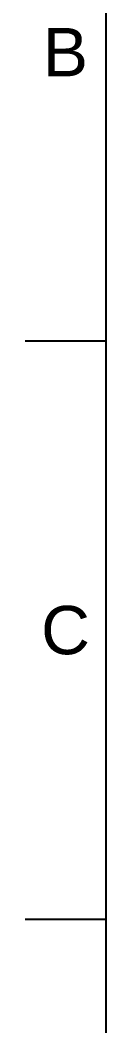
# Model space of a CAD drawing. Header units: millimetres. Extents: x 3631 to 3841, y 294 to 591.
# Drawn here: x 3630.6 to 3635.6, y 471.3 to 533.7 of the extents above; entities that cross this region are included whole.
import ezdxf

# ---------------------------------------------------------------- set-up
doc = ezdxf.new("R2010")
doc.units = ezdxf.units.MM
doc.header["$LTSCALE"] = 0.1
doc.layers.add('FORM', color=7, linetype='Continuous')
doc.styles.get("Standard").update_dxf_attribs({"font": 'arial.ttf'})

msp = doc.modelspace()

# ---------------------------------------------------------------- linework, layer by layer
at = {"layer": 'FORM'}
for p, q in [((3635.5929, 585.5136), (3635.5929, 298.5136)), ((3635.5929, 513.7636), (3630.5929, 513.7636)), ((3635.5929, 477.8886), (3630.5929, 477.8886))]:
    msp.add_line(p, q, dxfattribs=at)
for p in [(3635.5929, 513.7636), (3635.5929, 477.8886)]:
    msp.add_point(p, dxfattribs=at)

# ---------------------------------------------------------------- texts
at = {"layer": 'FORM', "char_height": 3, "attachment_point": 5}
for s, insert in [('B', (3633.0929, 531.7011)), ('C', (3633.0929, 495.8261))]:
    msp.add_mtext_dynamic_manual_height_columns(s, width=5, gutter_width=12.5, heights=[0], dxfattribs=dict(at, insert=insert))

doc.saveas('drawing.dxf')
